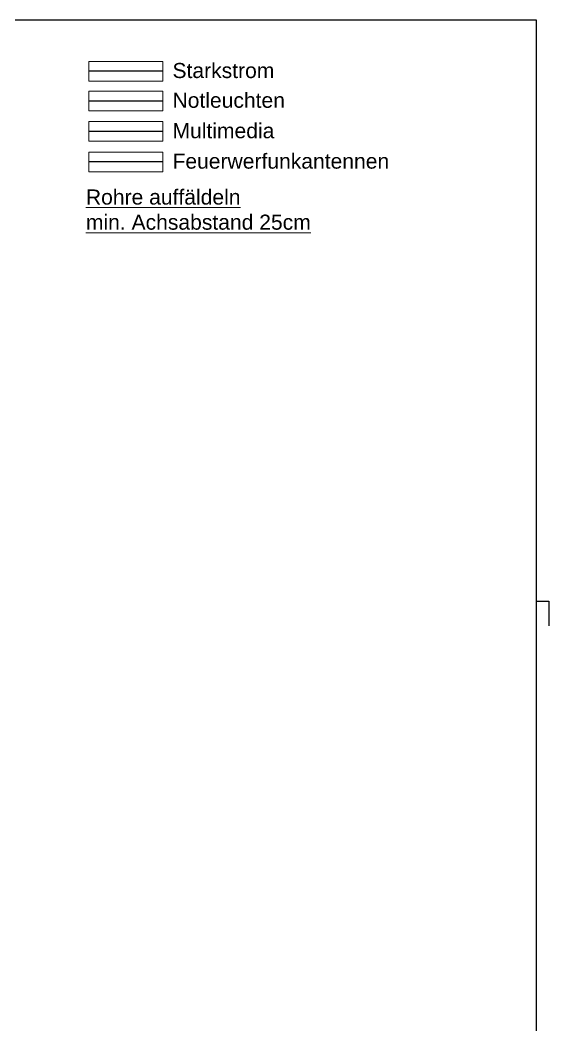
# Model space of a CAD drawing. Extents: x -882 to 613, y -179 to 707.
# Drawn here: x 397.9 to 612.6, y 298 to 706.5 of the extents above; entities that cross this region are included whole.
import ezdxf
from ezdxf.lldxf.tags import DXFTag

# ---------------------------------------------------------------- set-up
doc = ezdxf.new("R2010")
doc.units = 0
doc.layers.get('0').update_dxf_attribs({"lineweight": 13})
doc.layers.add('EL01_WAN_Text', color=7, linetype='Continuous', lineweight=13)
doc.layers.add('L_Röhre Boden', color=1, linetype='Continuous', lineweight=13, true_color=0xff0000)
doc.styles.get("Standard").update_dxf_attribs({"font": 'arial.ttf'})
tags = doc.linetypes.add('STRICHPUNKT2', pattern=[12.7, 6.35, -3.175, 0, -3.175]).pattern_tags.tags
tags[10:11] = [DXFTag(74, 4), DXFTag(75, 0), DXFTag(340, '0'), DXFTag(46, 0.0), DXFTag(50, 0.0), DXFTag(44, 0.0), DXFTag(45, 0.0)]
tags[8:9] = [DXFTag(74, 4), DXFTag(75, 0), DXFTag(340, '0'), DXFTag(46, 0.0), DXFTag(50, 0.0), DXFTag(44, 0.0), DXFTag(45, 0.0)]
tags[6:7] = [DXFTag(74, 4), DXFTag(75, 0), DXFTag(340, '0'), DXFTag(46, 0.0), DXFTag(50, 0.0), DXFTag(44, 0.0), DXFTag(45, 0.0)]
tags[4:5] = [DXFTag(74, 4), DXFTag(75, 0), DXFTag(340, '0'), DXFTag(46, 0.0), DXFTag(50, 0.0), DXFTag(44, 0.0), DXFTag(45, 0.0)]

# ---------------------------------------------------------------- blocks, each defined once
blk = doc.blocks.new('Wickelfalzrohr-A0UJ2IEIXE', base_point=(425.76, 669.66))
at = {"color": 0, "linetype": 'ByBlock', "lineweight": -2, "ltscale": 0.13}
for p, q in [((455.76, 677.66), (425.76, 677.66)), ((425.76, 677.66), (425.76, 675.32)), ((425.76, 675.32), (425.76, 672.01)), ((455.76, 677.66), (455.76, 675.32)), ((455.76, 675.32), (455.76, 672.01)), ((425.76, 672.01), (425.76, 669.66)), ((455.76, 672.01), (455.76, 669.66)), ((425.76, 669.66), (455.76, 669.66))]:
    blk.add_line(p, q, dxfattribs=at)
at = {"color": 0, "linetype": 'STRICHPUNKT2', "lineweight": 25, "ltscale": 0.25}
blk.add_line((455.76, 673.66), (425.76, 673.66), dxfattribs=at)
blk = doc.blocks.new('Wickelfalzrohr-A0UJ2IEKXE', base_point=(425.76, 681.73))
at = {"color": 0, "linetype": 'ByBlock', "lineweight": -2, "ltscale": 0.13}
for p, q in [((455.76, 689.73), (425.76, 689.73)), ((425.76, 689.73), (425.76, 687.39)), ((425.76, 687.39), (425.76, 684.08)), ((455.76, 689.73), (455.76, 687.39)), ((455.76, 687.39), (455.76, 684.08)), ((425.76, 684.08), (425.76, 681.73)), ((455.76, 684.08), (455.76, 681.73)), ((425.76, 681.73), (455.76, 681.73))]:
    blk.add_line(p, q, dxfattribs=at)
at = {"color": 0, "linetype": 'STRICHPUNKT2', "lineweight": 25, "ltscale": 0.25}
blk.add_line((455.76, 685.73), (425.76, 685.73), dxfattribs=at)
blk = doc.blocks.new('Wickelfalzrohr-A0UJ2IEMXE', base_point=(425.76, 657.3))
at = {"color": 0, "linetype": 'ByBlock', "lineweight": -2, "ltscale": 0.13}
for p, q in [((455.76, 665.3), (425.76, 665.3)), ((425.76, 665.3), (425.76, 662.96)), ((425.76, 662.96), (425.76, 659.64)), ((455.76, 665.3), (455.76, 662.96)), ((455.76, 662.96), (455.76, 659.64)), ((425.76, 659.64), (425.76, 657.3)), ((455.76, 659.64), (455.76, 657.3)), ((425.76, 657.3), (455.76, 657.3))]:
    blk.add_line(p, q, dxfattribs=at)
at = {"color": 0, "linetype": 'STRICHPUNKT2', "lineweight": 25, "ltscale": 0.25}
blk.add_line((455.76, 661.3), (425.76, 661.3), dxfattribs=at)
blk = doc.blocks.new('Wickelfalzrohr-A0UJ2IEOXE', base_point=(425.76, 644.94))
at = {"color": 0, "linetype": 'ByBlock', "lineweight": -2, "ltscale": 0.13}
for p, q in [((455.76, 652.94), (425.76, 652.94)), ((425.76, 652.94), (425.76, 650.6)), ((425.76, 650.6), (425.76, 647.28)), ((455.76, 652.94), (455.76, 650.6)), ((455.76, 650.6), (455.76, 647.28)), ((425.76, 647.28), (425.76, 644.94)), ((455.76, 647.28), (455.76, 644.94)), ((425.76, 644.94), (455.76, 644.94))]:
    blk.add_line(p, q, dxfattribs=at)
at = {"color": 0, "linetype": 'STRICHPUNKT2', "lineweight": 25, "ltscale": 0.25}
blk.add_line((455.76, 648.94), (425.76, 648.94), dxfattribs=at)

msp = doc.modelspace()

# ---------------------------------------------------------------- linework, layer by layer
at = {"color": 0, "linetype": 'ByBlock', "lineweight": -2, "ltscale": 0.13}
for p, q in [((607.58, 706.53), (-882.42, 706.53)), ((607.58, -174.47), (607.58, 706.53)), ((607.58, 470.53), (612.58, 470.53)), ((612.58, 470.53), (612.58, 460.53))]:
    msp.add_line(p, q, dxfattribs=at)

# ---------------------------------------------------------------- block references
at = {"layer": 'L_Röhre Boden', "color": 1, "ltscale": 0.13, "true_color": 0xff0000}
msp.add_blockref('Wickelfalzrohr-A0UJ2IEKXE', (425.76, 681.73), dxfattribs=at)
at = {"layer": 'L_Röhre Boden', "color": 98, "ltscale": 0.13, "true_color": 0x004c00}
msp.add_blockref('Wickelfalzrohr-A0UJ2IEIXE', (425.76, 669.66), dxfattribs=at)
at = {"layer": 'L_Röhre Boden', "color": 6, "ltscale": 0.13, "true_color": 0xff00ff}
msp.add_blockref('Wickelfalzrohr-A0UJ2IEMXE', (425.76, 657.3), dxfattribs=at)
at = {"layer": 'L_Röhre Boden', "color": 24, "ltscale": 0.13, "true_color": 0x993300}
msp.add_blockref('Wickelfalzrohr-A0UJ2IEOXE', (425.76, 644.94), dxfattribs=at)

# ---------------------------------------------------------------- texts
at = {"layer": 'EL01_WAN_Text', "ltscale": 0.13, "char_height": 3.5, "attachment_point": 1}
for s, insert, width in [('\\H1.75x;\\C7;Starkstrom', (459.74, 689.12), 70), ('\\H1.75x;\\C7;Notleuchten', (459.74, 677.05), 70), ('\\H1.75x;\\C7;Multimedia', (459.74, 664.68), 70), ('\\H1.75x;Feuerwerfunkantennen', (459.74, 652.32), 70), ('\\H1.75x;\\C1;\\LRohre auffäldeln\\Pmin. Achsabstand 25cm\\P', (424.58, 637.74), 101.5)]:
    msp.add_mtext(s, dxfattribs=dict(at, insert=insert, width=width))

doc.saveas('drawing.dxf')
